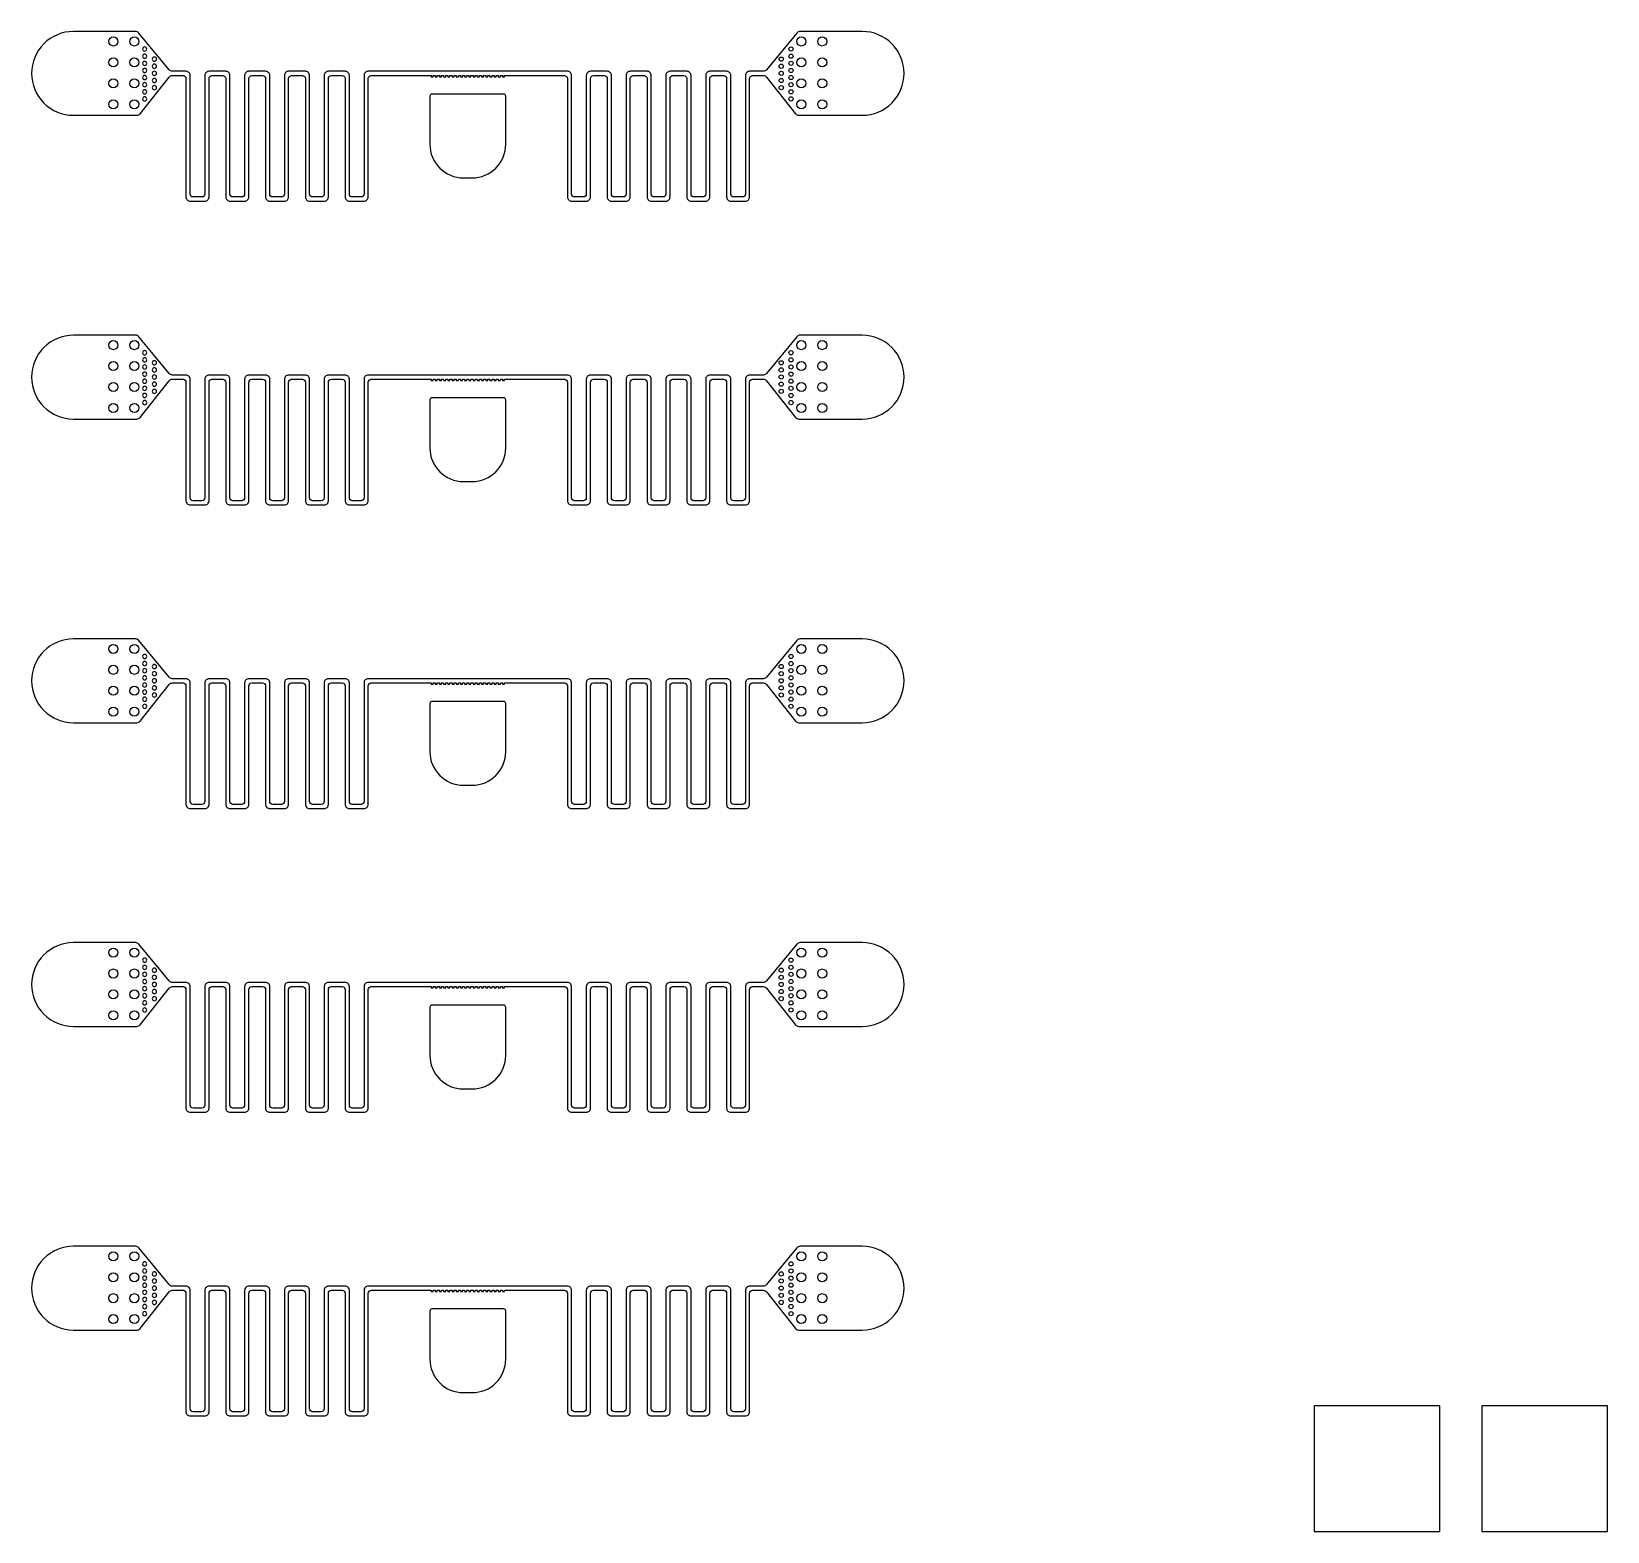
# Model space of a CAD drawing. Header units: millimetres. Extents: x -41.5 to 41.5, y -33 to 36.3.
# Drawn here: x 3.92 to 41.55, y 0.5 to 36.3 of the extents above; entities that cross this region are included whole.
import ezdxf

# ---------------------------------------------------------------- set-up
doc = ezdxf.new("R2010")
doc.units = ezdxf.units.MM

# ---------------------------------------------------------------- blocks, each defined once
blk = doc.blocks.new('*U381')
blk.add_circle((0, 0), 0.05)
blk = doc.blocks.new('*U382')
at = {"color": 0, "linetype": 'ByBlock', "lineweight": -2, "transparency": 16777216}
for p in [(0, 1.19), (0, 1.02), (0, 0.85), (0, 0.68), (0, 0.51), (0, 0.34), (0, 0.17), (0, 0)]:
    blk.add_blockref('*U381', p, dxfattribs=at)
blk = doc.blocks.new('*U383')
blk.add_circle((0, 0), 0.05)
blk = doc.blocks.new('*U356')
at = {"color": 0, "linetype": 'ByBlock', "lineweight": -2, "transparency": 16777216}
for p in [(0, 0.68), (0, 0.51), (0, 0.34), (0, 0.17), (0, 0)]:
    blk.add_blockref('*U383', p, dxfattribs=at)
blk = doc.blocks.new('*U378')
blk.add_circle((0, 0), 0.05)
blk = doc.blocks.new('*U357')
at = {"color": 0, "linetype": 'ByBlock', "lineweight": -2, "transparency": 16777216}
for p in [(0, 1.19), (0, 1.02), (0, 0.85), (0, 0.68), (0, 0.51), (0, 0.34), (0, 0.17), (0, 0)]:
    blk.add_blockref('*U378', p, dxfattribs=at)
blk = doc.blocks.new('*U379')
blk.add_circle((0, 0), 0.05)
blk = doc.blocks.new('*U380')
at = {"color": 0, "linetype": 'ByBlock', "lineweight": -2, "transparency": 16777216}
for p in [(0, 0.68), (0, 0.51), (0, 0.34), (0, 0.17), (0, 0)]:
    blk.add_blockref('*U379', p, dxfattribs=at)
blk = doc.blocks.new('*U405')
blk.add_circle((0, 0), 0.05)
blk = doc.blocks.new('*U406')
at = {"color": 0, "linetype": 'ByBlock', "lineweight": -2, "transparency": 16777216}
for p in [(0, 1.19), (0, 1.02), (0, 0.85), (0, 0.68), (0, 0.51), (0, 0.34), (0, 0.17), (0, 0)]:
    blk.add_blockref('*U405', p, dxfattribs=at)
blk = doc.blocks.new('*U407')
blk.add_circle((0, 0), 0.05)
blk = doc.blocks.new('*U384')
at = {"color": 0, "linetype": 'ByBlock', "lineweight": -2, "transparency": 16777216}
for p in [(0, 0.68), (0, 0.51), (0, 0.34), (0, 0.17), (0, 0)]:
    blk.add_blockref('*U407', p, dxfattribs=at)
blk = doc.blocks.new('*U386')
blk.add_circle((0, 0), 0.05)
blk = doc.blocks.new('*U385')
at = {"color": 0, "linetype": 'ByBlock', "lineweight": -2, "transparency": 16777216}
for p in [(0, 1.19), (0, 1.02), (0, 0.85), (0, 0.68), (0, 0.51), (0, 0.34), (0, 0.17), (0, 0)]:
    blk.add_blockref('*U386', p, dxfattribs=at)
blk = doc.blocks.new('*U387')
blk.add_circle((0, 0), 0.05)
blk = doc.blocks.new('*U404')
at = {"color": 0, "linetype": 'ByBlock', "lineweight": -2, "transparency": 16777216}
for p in [(0, 0.68), (0, 0.51), (0, 0.34), (0, 0.17), (0, 0)]:
    blk.add_blockref('*U387', p, dxfattribs=at)
blk = doc.blocks.new('*U388')
blk.add_circle((0, 0), 0.05)
blk = doc.blocks.new('*U389')
at = {"color": 0, "linetype": 'ByBlock', "lineweight": -2, "transparency": 16777216}
for p in [(0, 1.19), (0, 1.02), (0, 0.85), (0, 0.68), (0, 0.51), (0, 0.34), (0, 0.17), (0, 0)]:
    blk.add_blockref('*U388', p, dxfattribs=at)
blk = doc.blocks.new('*U390')
blk.add_circle((0, 0), 0.05)
blk = doc.blocks.new('*U408')
at = {"color": 0, "linetype": 'ByBlock', "lineweight": -2, "transparency": 16777216}
for p in [(0, 0.68), (0, 0.51), (0, 0.34), (0, 0.17), (0, 0)]:
    blk.add_blockref('*U390', p, dxfattribs=at)
blk = doc.blocks.new('*U410')
blk.add_circle((0, 0), 0.05)
blk = doc.blocks.new('*U409')
at = {"color": 0, "linetype": 'ByBlock', "lineweight": -2, "transparency": 16777216}
for p in [(0, 1.19), (0, 1.02), (0, 0.85), (0, 0.68), (0, 0.51), (0, 0.34), (0, 0.17), (0, 0)]:
    blk.add_blockref('*U410', p, dxfattribs=at)
blk = doc.blocks.new('*U411')
blk.add_circle((0, 0), 0.05)
blk = doc.blocks.new('*U412')
at = {"color": 0, "linetype": 'ByBlock', "lineweight": -2, "transparency": 16777216}
for p in [(0, 0.68), (0, 0.51), (0, 0.34), (0, 0.17), (0, 0)]:
    blk.add_blockref('*U411', p, dxfattribs=at)
blk = doc.blocks.new('*U396')
blk.add_circle((0, 0), 0.05)
blk = doc.blocks.new('*U397')
at = {"color": 0, "linetype": 'ByBlock', "lineweight": -2, "transparency": 16777216}
for p in [(0, 1.19), (0, 1.02), (0, 0.85), (0, 0.68), (0, 0.51), (0, 0.34), (0, 0.17), (0, 0)]:
    blk.add_blockref('*U396', p, dxfattribs=at)
blk = doc.blocks.new('*U398')
blk.add_circle((0, 0), 0.05)
blk = doc.blocks.new('*U391')
at = {"color": 0, "linetype": 'ByBlock', "lineweight": -2, "transparency": 16777216}
for p in [(0, 0.68), (0, 0.51), (0, 0.34), (0, 0.17), (0, 0)]:
    blk.add_blockref('*U398', p, dxfattribs=at)
blk = doc.blocks.new('*U393')
blk.add_circle((0, 0), 0.05)
blk = doc.blocks.new('*U392')
at = {"color": 0, "linetype": 'ByBlock', "lineweight": -2, "transparency": 16777216}
for p in [(0, 1.19), (0, 1.02), (0, 0.85), (0, 0.68), (0, 0.51), (0, 0.34), (0, 0.17), (0, 0)]:
    blk.add_blockref('*U393', p, dxfattribs=at)
blk = doc.blocks.new('*U394')
blk.add_circle((0, 0), 0.05)
blk = doc.blocks.new('*U395')
at = {"color": 0, "linetype": 'ByBlock', "lineweight": -2, "transparency": 16777216}
for p in [(0, 0.68), (0, 0.51), (0, 0.34), (0, 0.17), (0, 0)]:
    blk.add_blockref('*U394', p, dxfattribs=at)
blk = doc.blocks.new('*U375')
blk.add_circle((0, 0), 0.05)
blk = doc.blocks.new('*U376')
at = {"color": 0, "linetype": 'ByBlock', "lineweight": -2, "transparency": 16777216}
for p in [(0, 1.19), (0, 1.02), (0, 0.85), (0, 0.68), (0, 0.51), (0, 0.34), (0, 0.17), (0, 0)]:
    blk.add_blockref('*U375', p, dxfattribs=at)
blk = doc.blocks.new('*U377')
blk.add_circle((0, 0), 0.05)
blk = doc.blocks.new('*U399')
at = {"color": 0, "linetype": 'ByBlock', "lineweight": -2, "transparency": 16777216}
for p in [(0, 0.68), (0, 0.51), (0, 0.34), (0, 0.17), (0, 0)]:
    blk.add_blockref('*U377', p, dxfattribs=at)
blk = doc.blocks.new('*U401')
blk.add_circle((0, 0), 0.05)
blk = doc.blocks.new('*U400')
at = {"color": 0, "linetype": 'ByBlock', "lineweight": -2, "transparency": 16777216}
for p in [(0, 1.19), (0, 1.02), (0, 0.85), (0, 0.68), (0, 0.51), (0, 0.34), (0, 0.17), (0, 0)]:
    blk.add_blockref('*U401', p, dxfattribs=at)
blk = doc.blocks.new('*U402')
blk.add_circle((0, 0), 0.05)
blk = doc.blocks.new('*U403')
at = {"color": 0, "linetype": 'ByBlock', "lineweight": -2, "transparency": 16777216}
for p in [(0, 0.68), (0, 0.51), (0, 0.34), (0, 0.17), (0, 0)]:
    blk.add_blockref('*U402', p, dxfattribs=at)

msp = doc.modelspace()

# ---------------------------------------------------------------- linework, layer by layer
for points in [[(14.665, 35.255), (14.665, 35.225), (14.715, 35.225), (14.715, 35.255), (14.765, 35.255), (14.765, 35.225), (14.815, 35.225), (14.815, 35.255), (14.866, 35.255), (14.866, 35.225), (14.916, 35.225), (14.916, 35.255), (14.966, 35.255), (14.966, 35.225), (15.016, 35.225), (15.016, 35.255), (15.066, 35.255), (15.066, 35.225), (15.116, 35.225), (15.116, 35.255), (15.167, 35.255), (15.167, 35.225), (15.217, 35.225), (15.217, 35.255), (16.147, 35.255), (16.647, 35.255, -0.414214), (16.717, 35.185), (16.717, 32.355, 0.414214), (16.817, 32.255), (17.117, 32.255), (17.167, 32.255, 0.414214), (17.267, 32.355), (17.267, 35.185, -0.414214), (17.337, 35.255), (17.597, 35.255, -0.414214), (17.667, 35.185), (17.667, 32.355, 0.414214), (17.767, 32.255), (18.067, 32.255), (18.117, 32.255, 0.414214), (18.217, 32.355), (18.217, 35.185, -0.414214), (18.287, 35.255), (18.547, 35.255, -0.414214), (18.617, 35.185), (18.617, 32.355, 0.414214), (18.717, 32.255), (19.017, 32.255), (19.067, 32.255, 0.414214), (19.167, 32.355), (19.167, 35.185, -0.414214), (19.237, 35.255), (19.497, 35.255, -0.414214), (19.567, 35.185), (19.567, 32.355, 0.414214), (19.667, 32.255), (19.967, 32.255), (20.017, 32.255, 0.414214), (20.117, 32.355), (20.117, 35.185, -0.414214), (20.187, 35.255), (20.447, 35.255, -0.414214), (20.517, 35.185), (20.517, 32.355, 0.414214), (20.617, 32.255), (20.917, 32.255), (20.967, 32.255, 0.414214), (21.067, 32.355), (21.067, 35.185, -0.414214), (21.137, 35.255), (21.392, 35.255, -0.228975), (21.471, 35.217), (22.164, 34.343, 0.228975), (22.242, 34.305), (23.694, 34.305), (23.755, 34.305, 0.414214), (24.755, 35.305, 0.414214), (23.755, 36.305), (22.272, 36.305, 0.223992), (22.194, 36.268), (21.471, 35.391, -0.223992), (21.394, 35.355), (21.067, 35.355, 0.414214), (20.967, 35.255), (20.967, 32.425, -0.414214), (20.897, 32.355), (20.687, 32.355, -0.414214), (20.617, 32.425), (20.617, 35.255, 0.414214), (20.517, 35.355), (20.417, 35.355), (20.117, 35.355, 0.414214), (20.017, 35.255), (20.017, 32.425, -0.414214), (19.947, 32.355), (19.737, 32.355, -0.414214), (19.667, 32.425), (19.667, 35.255, 0.414214), (19.567, 35.355), (19.467, 35.355), (19.167, 35.355, 0.414214), (19.067, 35.255), (19.067, 32.425, -0.414214), (18.997, 32.355), (18.787, 32.355, -0.414214), (18.717, 32.425), (18.717, 35.255, 0.414214), (18.617, 35.355), (18.517, 35.355), (18.217, 35.355, 0.414214), (18.117, 35.255), (18.117, 32.425, -0.414214), (18.047, 32.355), (17.837, 32.355, -0.414214), (17.767, 32.425), (17.767, 35.255, 0.414214), (17.667, 35.355), (17.567, 35.355), (17.267, 35.355, 0.414214), (17.167, 35.255), (17.167, 32.425, -0.414214), (17.097, 32.355), (16.887, 32.355, -0.414214), (16.817, 32.425), (16.817, 35.255, 0.414214), (16.717, 35.355), (16.667, 35.355), (16.167, 35.355), (12.51, 35.355), (11.96, 35.355, 0.414214), (11.86, 35.255), (11.86, 32.425, -0.414214), (11.79, 32.355), (11.58, 32.355, -0.414214), (11.51, 32.425), (11.51, 35.255, 0.414214), (11.41, 35.355), (11.11, 35.355), (11.01, 35.355, 0.414214), (10.91, 35.255), (10.91, 32.425, -0.414214), (10.84, 32.355), (10.63, 32.355, -0.414214), (10.56, 32.425), (10.56, 35.255, 0.414214), (10.46, 35.355), (10.16, 35.355), (10.06, 35.355, 0.414214), (9.96, 35.255), (9.96, 32.425, -0.414214), (9.89, 32.355), (9.68, 32.355, -0.414214), (9.61, 32.425), (9.61, 35.255, 0.414214), (9.51, 35.355), (9.21, 35.355), (9.11, 35.355, 0.414214), (9.01, 35.255), (9.01, 32.425, -0.414214), (8.94, 32.355), (8.73, 32.355, -0.414214), (8.66, 32.425), (8.66, 35.255, 0.414214), (8.56, 35.355), (8.26, 35.355), (8.16, 35.355, 0.414214), (8.06, 35.255), (8.06, 32.425, -0.414214), (7.99, 32.355), (7.78, 32.355, -0.414214), (7.71, 32.425), (7.71, 35.255, 0.414214), (7.61, 35.355), (7.283, 35.355, -0.223992), (7.205, 35.391), (6.482, 36.268, 0.223992), (6.405, 36.305), (4.922, 36.305, 0.414214), (3.922, 35.305, 0.414214), (4.922, 34.305), (4.983, 34.305), (6.435, 34.305, 0.228975), (6.513, 34.343), (7.206, 35.217, -0.228975), (7.285, 35.255), (7.54, 35.255, -0.414214), (7.61, 35.185), (7.61, 32.355, 0.414214), (7.71, 32.255), (7.76, 32.255), (8.06, 32.255, 0.414214), (8.16, 32.355), (8.16, 35.185, -0.414214), (8.23, 35.255), (8.49, 35.255, -0.414214), (8.56, 35.185), (8.56, 32.355, 0.414214), (8.66, 32.255), (8.71, 32.255), (9.01, 32.255, 0.414214), (9.11, 32.355), (9.11, 35.185, -0.414214), (9.18, 35.255), (9.44, 35.255, -0.414214), (9.51, 35.185), (9.51, 32.355, 0.414214), (9.61, 32.255), (9.66, 32.255), (9.96, 32.255, 0.414214), (10.06, 32.355), (10.06, 35.185, -0.414214), (10.13, 35.255), (10.39, 35.255, -0.414214), (10.46, 35.185), (10.46, 32.355, 0.414214), (10.56, 32.255), (10.61, 32.255), (10.91, 32.255, 0.414214), (11.01, 32.355), (11.01, 35.185, -0.414214), (11.08, 35.255), (11.34, 35.255, -0.414214), (11.41, 35.185), (11.41, 32.355, 0.414214), (11.51, 32.255), (11.56, 32.255), (11.86, 32.255, 0.414214), (11.96, 32.355), (11.96, 35.185, -0.414214), (12.03, 35.255), (12.53, 35.255), (13.46, 35.255), (13.46, 35.225), (13.51, 35.225), (13.51, 35.255), (13.56, 35.255), (13.56, 35.225), (13.61, 35.225), (13.61, 35.255), (13.661, 35.255), (13.661, 35.225), (13.711, 35.225), (13.711, 35.255), (13.761, 35.255), (13.761, 35.225), (13.811, 35.225), (13.811, 35.255), (13.862, 35.255), (13.862, 35.225), (13.912, 35.225), (13.912, 35.255), (13.962, 35.255), (13.962, 35.225), (14.012, 35.225), (14.012, 35.255), (14.062, 35.255), (14.062, 35.225), (14.112, 35.225), (14.112, 35.255), (14.163, 35.255), (14.163, 35.225), (14.213, 35.225), (14.213, 35.255), (14.263, 35.255), (14.263, 35.225), (14.313, 35.225), (14.313, 35.255), (14.364, 35.255), (14.364, 35.225), (14.414, 35.225), (14.414, 35.255), (14.464, 35.255), (14.464, 35.225), (14.514, 35.225), (14.514, 35.255), (14.565, 35.255), (14.565, 35.225), (14.615, 35.225), (14.615, 35.255)], [(13.487, 34.812), (13.482, 34.812), (13.482, 34.812), (13.482, 34.812, 0.414214), (13.432, 34.762), (13.432, 33.612, 0.414214), (14.232, 32.812), (14.444, 32.812, 0.414214), (15.244, 33.612), (15.244, 34.762, 0.414214), (15.194, 34.812), (15.194, 34.812), (15.189, 34.812), (15.094, 34.812), (15.089, 34.812), (14.994, 34.812), (14.989, 34.812), (14.893, 34.812), (14.888, 34.812), (14.793, 34.812), (14.788, 34.812), (14.692, 34.812), (14.687, 34.812), (14.592, 34.812), (14.587, 34.812), (14.492, 34.812), (14.487, 34.812), (14.391, 34.812), (14.386, 34.812), (14.291, 34.812), (14.286, 34.812), (14.19, 34.812), (14.185, 34.812), (14.09, 34.812), (14.085, 34.812), (13.99, 34.812), (13.985, 34.812), (13.889, 34.812), (13.884, 34.812), (13.789, 34.812), (13.784, 34.812), (13.688, 34.812), (13.683, 34.812), (13.588, 34.812), (13.583, 34.812)], [(14.665, 28.005), (14.665, 27.975), (14.715, 27.975), (14.715, 28.005), (14.765, 28.005), (14.765, 27.975), (14.815, 27.975), (14.815, 28.005), (14.866, 28.005), (14.866, 27.975), (14.916, 27.975), (14.916, 28.005), (14.966, 28.005), (14.966, 27.975), (15.016, 27.975), (15.016, 28.005), (15.066, 28.005), (15.066, 27.975), (15.116, 27.975), (15.116, 28.005), (15.167, 28.005), (15.167, 27.975), (15.217, 27.975), (15.217, 28.005), (16.147, 28.005), (16.647, 28.005, -0.414214), (16.717, 27.935), (16.717, 25.105, 0.414214), (16.817, 25.005), (17.117, 25.005), (17.167, 25.005, 0.414214), (17.267, 25.105), (17.267, 27.935, -0.414214), (17.337, 28.005), (17.597, 28.005, -0.414214), (17.667, 27.935), (17.667, 25.105, 0.414214), (17.767, 25.005), (18.067, 25.005), (18.117, 25.005, 0.414214), (18.217, 25.105), (18.217, 27.935, -0.414214), (18.287, 28.005), (18.547, 28.005, -0.414214), (18.617, 27.935), (18.617, 25.105, 0.414214), (18.717, 25.005), (19.017, 25.005), (19.067, 25.005, 0.414214), (19.167, 25.105), (19.167, 27.935, -0.414214), (19.237, 28.005), (19.497, 28.005, -0.414214), (19.567, 27.935), (19.567, 25.105, 0.414214), (19.667, 25.005), (19.967, 25.005), (20.017, 25.005, 0.414214), (20.117, 25.105), (20.117, 27.935, -0.414214), (20.187, 28.005), (20.447, 28.005, -0.414214), (20.517, 27.935), (20.517, 25.105, 0.414214), (20.617, 25.005), (20.917, 25.005), (20.967, 25.005, 0.414214), (21.067, 25.105), (21.067, 27.935, -0.414214), (21.137, 28.005), (21.392, 28.005, -0.228975), (21.471, 27.967), (22.164, 27.093, 0.228975), (22.242, 27.055), (23.694, 27.055), (23.755, 27.055, 0.414214), (24.755, 28.055, 0.414214), (23.755, 29.055), (22.272, 29.055, 0.223992), (22.194, 29.019), (21.471, 28.142, -0.223992), (21.394, 28.105), (21.067, 28.105, 0.414214), (20.967, 28.005), (20.967, 25.175, -0.414214), (20.897, 25.105), (20.687, 25.105, -0.414214), (20.617, 25.175), (20.617, 28.005, 0.414214), (20.517, 28.105), (20.417, 28.105), (20.117, 28.105, 0.414214), (20.017, 28.005), (20.017, 25.175, -0.414214), (19.947, 25.105), (19.737, 25.105, -0.414214), (19.667, 25.175), (19.667, 28.005, 0.414214), (19.567, 28.105), (19.467, 28.105), (19.167, 28.105, 0.414214), (19.067, 28.005), (19.067, 25.175, -0.414214), (18.997, 25.105), (18.787, 25.105, -0.414214), (18.717, 25.175), (18.717, 28.005, 0.414214), (18.617, 28.105), (18.517, 28.105), (18.217, 28.105, 0.414214), (18.117, 28.005), (18.117, 25.175, -0.414214), (18.047, 25.105), (17.837, 25.105, -0.414214), (17.767, 25.175), (17.767, 28.005, 0.414214), (17.667, 28.105), (17.567, 28.105), (17.267, 28.105, 0.414214), (17.167, 28.005), (17.167, 25.175, -0.414214), (17.097, 25.105), (16.887, 25.105, -0.414214), (16.817, 25.175), (16.817, 28.005, 0.414214), (16.717, 28.105), (16.667, 28.105), (16.167, 28.105), (12.51, 28.105), (11.96, 28.105, 0.414214), (11.86, 28.005), (11.86, 25.175, -0.414214), (11.79, 25.105), (11.58, 25.105, -0.414214), (11.51, 25.175), (11.51, 28.005, 0.414214), (11.41, 28.105), (11.11, 28.105), (11.01, 28.105, 0.414214), (10.91, 28.005), (10.91, 25.175, -0.414214), (10.84, 25.105), (10.63, 25.105, -0.414214), (10.56, 25.175), (10.56, 28.005, 0.414214), (10.46, 28.105), (10.16, 28.105), (10.06, 28.105, 0.414214), (9.96, 28.005), (9.96, 25.175, -0.414214), (9.89, 25.105), (9.68, 25.105, -0.414214), (9.61, 25.175), (9.61, 28.005, 0.414214), (9.51, 28.105), (9.21, 28.105), (9.11, 28.105, 0.414214), (9.01, 28.005), (9.01, 25.175, -0.414214), (8.94, 25.105), (8.73, 25.105, -0.414214), (8.66, 25.175), (8.66, 28.005, 0.414214), (8.56, 28.105), (8.26, 28.105), (8.16, 28.105, 0.414214), (8.06, 28.005), (8.06, 25.175, -0.414214), (7.99, 25.105), (7.78, 25.105, -0.414214), (7.71, 25.175), (7.71, 28.005, 0.414214), (7.61, 28.105), (7.283, 28.105, -0.223992), (7.205, 28.142), (6.482, 29.019, 0.223992), (6.405, 29.055), (4.922, 29.055, 0.414214), (3.922, 28.055, 0.414214), (4.922, 27.055), (4.983, 27.055), (6.435, 27.055, 0.228975), (6.513, 27.093), (7.206, 27.967, -0.228975), (7.285, 28.005), (7.54, 28.005, -0.414214), (7.61, 27.935), (7.61, 25.105, 0.414214), (7.71, 25.005), (7.76, 25.005), (8.06, 25.005, 0.414214), (8.16, 25.105), (8.16, 27.935, -0.414214), (8.23, 28.005), (8.49, 28.005, -0.414214), (8.56, 27.935), (8.56, 25.105, 0.414214), (8.66, 25.005), (8.71, 25.005), (9.01, 25.005, 0.414214), (9.11, 25.105), (9.11, 27.935, -0.414214), (9.18, 28.005), (9.44, 28.005, -0.414214), (9.51, 27.935), (9.51, 25.105, 0.414214), (9.61, 25.005), (9.66, 25.005), (9.96, 25.005, 0.414214), (10.06, 25.105), (10.06, 27.935, -0.414214), (10.13, 28.005), (10.39, 28.005, -0.414214), (10.46, 27.935), (10.46, 25.105, 0.414214), (10.56, 25.005), (10.61, 25.005), (10.91, 25.005, 0.414214), (11.01, 25.105), (11.01, 27.935, -0.414214), (11.08, 28.005), (11.34, 28.005, -0.414214), (11.41, 27.935), (11.41, 25.105, 0.414214), (11.51, 25.005), (11.56, 25.005), (11.86, 25.005, 0.414214), (11.96, 25.105), (11.96, 27.935, -0.414214), (12.03, 28.005), (12.53, 28.005), (13.46, 28.005), (13.46, 27.975), (13.51, 27.975), (13.51, 28.005), (13.56, 28.005), (13.56, 27.975), (13.61, 27.975), (13.61, 28.005), (13.661, 28.005), (13.661, 27.975), (13.711, 27.975), (13.711, 28.005), (13.761, 28.005), (13.761, 27.975), (13.811, 27.975), (13.811, 28.005), (13.862, 28.005), (13.862, 27.975), (13.912, 27.975), (13.912, 28.005), (13.962, 28.005), (13.962, 27.975), (14.012, 27.975), (14.012, 28.005), (14.062, 28.005), (14.062, 27.975), (14.112, 27.975), (14.112, 28.005), (14.163, 28.005), (14.163, 27.975), (14.213, 27.975), (14.213, 28.005), (14.263, 28.005), (14.263, 27.975), (14.313, 27.975), (14.313, 28.005), (14.364, 28.005), (14.364, 27.975), (14.414, 27.975), (14.414, 28.005), (14.464, 28.005), (14.464, 27.975), (14.514, 27.975), (14.514, 28.005), (14.565, 28.005), (14.565, 27.975), (14.615, 27.975), (14.615, 28.005)], [(13.487, 27.563), (13.482, 27.563), (13.482, 27.563), (13.482, 27.563, 0.414214), (13.432, 27.513), (13.432, 26.363, 0.414214), (14.232, 25.563), (14.444, 25.563, 0.414214), (15.244, 26.363), (15.244, 27.513, 0.414214), (15.194, 27.563), (15.194, 27.563), (15.189, 27.563), (15.094, 27.563), (15.089, 27.563), (14.994, 27.563), (14.989, 27.563), (14.893, 27.563), (14.888, 27.563), (14.793, 27.563), (14.788, 27.563), (14.692, 27.563), (14.687, 27.563), (14.592, 27.563), (14.587, 27.563), (14.492, 27.563), (14.487, 27.563), (14.391, 27.563), (14.386, 27.563), (14.291, 27.563), (14.286, 27.563), (14.19, 27.563), (14.185, 27.563), (14.09, 27.563), (14.085, 27.563), (13.99, 27.563), (13.985, 27.563), (13.889, 27.563), (13.884, 27.563), (13.789, 27.563), (13.784, 27.563), (13.688, 27.563), (13.683, 27.563), (13.588, 27.563), (13.583, 27.563)], [(14.665, 20.756), (14.665, 20.726), (14.715, 20.726), (14.715, 20.756), (14.765, 20.756), (14.765, 20.726), (14.815, 20.726), (14.815, 20.756), (14.866, 20.756), (14.866, 20.726), (14.916, 20.726), (14.916, 20.756), (14.966, 20.756), (14.966, 20.726), (15.016, 20.726), (15.016, 20.756), (15.066, 20.756), (15.066, 20.726), (15.116, 20.726), (15.116, 20.756), (15.167, 20.756), (15.167, 20.726), (15.217, 20.726), (15.217, 20.756), (16.147, 20.756), (16.647, 20.756, -0.414214), (16.717, 20.686), (16.717, 17.856, 0.414214), (16.817, 17.756), (17.117, 17.756), (17.167, 17.756, 0.414214), (17.267, 17.856), (17.267, 20.686, -0.414214), (17.337, 20.756), (17.597, 20.756, -0.414214), (17.667, 20.686), (17.667, 17.856, 0.414214), (17.767, 17.756), (18.067, 17.756), (18.117, 17.756, 0.414214), (18.217, 17.856), (18.217, 20.686, -0.414214), (18.287, 20.756), (18.547, 20.756, -0.414214), (18.617, 20.686), (18.617, 17.856, 0.414214), (18.717, 17.756), (19.017, 17.756), (19.067, 17.756, 0.414214), (19.167, 17.856), (19.167, 20.686, -0.414214), (19.237, 20.756), (19.497, 20.756, -0.414214), (19.567, 20.686), (19.567, 17.856, 0.414214), (19.667, 17.756), (19.967, 17.756), (20.017, 17.756, 0.414214), (20.117, 17.856), (20.117, 20.686, -0.414214), (20.187, 20.756), (20.447, 20.756, -0.414214), (20.517, 20.686), (20.517, 17.856, 0.414214), (20.617, 17.756), (20.917, 17.756), (20.967, 17.756, 0.414214), (21.067, 17.856), (21.067, 20.686, -0.414214), (21.137, 20.756), (21.392, 20.756, -0.228975), (21.471, 20.718), (22.164, 19.844, 0.228975), (22.242, 19.806), (23.694, 19.806), (23.755, 19.806, 0.414214), (24.755, 20.806, 0.414214), (23.755, 21.806), (22.272, 21.806, 0.223992), (22.194, 21.769), (21.471, 20.892, -0.223992), (21.394, 20.856), (21.067, 20.856, 0.414214), (20.967, 20.756), (20.967, 17.926, -0.414214), (20.897, 17.856), (20.687, 17.856, -0.414214), (20.617, 17.926), (20.617, 20.756, 0.414214), (20.517, 20.856), (20.417, 20.856), (20.117, 20.856, 0.414214), (20.017, 20.756), (20.017, 17.926, -0.414214), (19.947, 17.856), (19.737, 17.856, -0.414214), (19.667, 17.926), (19.667, 20.756, 0.414214), (19.567, 20.856), (19.467, 20.856), (19.167, 20.856, 0.414214), (19.067, 20.756), (19.067, 17.926, -0.414214), (18.997, 17.856), (18.787, 17.856, -0.414214), (18.717, 17.926), (18.717, 20.756, 0.414214), (18.617, 20.856), (18.517, 20.856), (18.217, 20.856, 0.414214), (18.117, 20.756), (18.117, 17.926, -0.414214), (18.047, 17.856), (17.837, 17.856, -0.414214), (17.767, 17.926), (17.767, 20.756, 0.414214), (17.667, 20.856), (17.567, 20.856), (17.267, 20.856, 0.414214), (17.167, 20.756), (17.167, 17.926, -0.414214), (17.097, 17.856), (16.887, 17.856, -0.414214), (16.817, 17.926), (16.817, 20.756, 0.414214), (16.717, 20.856), (16.667, 20.856), (16.167, 20.856), (12.51, 20.856), (11.96, 20.856, 0.414214), (11.86, 20.756), (11.86, 17.926, -0.414214), (11.79, 17.856), (11.58, 17.856, -0.414214), (11.51, 17.926), (11.51, 20.756, 0.414214), (11.41, 20.856), (11.11, 20.856), (11.01, 20.856, 0.414214), (10.91, 20.756), (10.91, 17.926, -0.414214), (10.84, 17.856), (10.63, 17.856, -0.414214), (10.56, 17.926), (10.56, 20.756, 0.414214), (10.46, 20.856), (10.16, 20.856), (10.06, 20.856, 0.414214), (9.96, 20.756), (9.96, 17.926, -0.414214), (9.89, 17.856), (9.68, 17.856, -0.414214), (9.61, 17.926), (9.61, 20.756, 0.414214), (9.51, 20.856), (9.21, 20.856), (9.11, 20.856, 0.414214), (9.01, 20.756), (9.01, 17.926, -0.414214), (8.94, 17.856), (8.73, 17.856, -0.414214), (8.66, 17.926), (8.66, 20.756, 0.414214), (8.56, 20.856), (8.26, 20.856), (8.16, 20.856, 0.414214), (8.06, 20.756), (8.06, 17.926, -0.414214), (7.99, 17.856), (7.78, 17.856, -0.414214), (7.71, 17.926), (7.71, 20.756, 0.414214), (7.61, 20.856), (7.283, 20.856, -0.223992), (7.205, 20.892), (6.482, 21.769, 0.223992), (6.405, 21.806), (4.922, 21.806, 0.414214), (3.922, 20.806, 0.414214), (4.922, 19.806), (4.983, 19.806), (6.435, 19.806, 0.228975), (6.513, 19.844), (7.206, 20.718, -0.228975), (7.285, 20.756), (7.54, 20.756, -0.414214), (7.61, 20.686), (7.61, 17.856, 0.414214), (7.71, 17.756), (7.76, 17.756), (8.06, 17.756, 0.414214), (8.16, 17.856), (8.16, 20.686, -0.414214), (8.23, 20.756), (8.49, 20.756, -0.414214), (8.56, 20.686), (8.56, 17.856, 0.414214), (8.66, 17.756), (8.71, 17.756), (9.01, 17.756, 0.414214), (9.11, 17.856), (9.11, 20.686, -0.414214), (9.18, 20.756), (9.44, 20.756, -0.414214), (9.51, 20.686), (9.51, 17.856, 0.414214), (9.61, 17.756), (9.66, 17.756), (9.96, 17.756, 0.414214), (10.06, 17.856), (10.06, 20.686, -0.414214), (10.13, 20.756), (10.39, 20.756, -0.414214), (10.46, 20.686), (10.46, 17.856, 0.414214), (10.56, 17.756), (10.61, 17.756), (10.91, 17.756, 0.414214), (11.01, 17.856), (11.01, 20.686, -0.414214), (11.08, 20.756), (11.34, 20.756, -0.414214), (11.41, 20.686), (11.41, 17.856, 0.414214), (11.51, 17.756), (11.56, 17.756), (11.86, 17.756, 0.414214), (11.96, 17.856), (11.96, 20.686, -0.414214), (12.03, 20.756), (12.53, 20.756), (13.46, 20.756), (13.46, 20.726), (13.51, 20.726), (13.51, 20.756), (13.56, 20.756), (13.56, 20.726), (13.61, 20.726), (13.61, 20.756), (13.661, 20.756), (13.661, 20.726), (13.711, 20.726), (13.711, 20.756), (13.761, 20.756), (13.761, 20.726), (13.811, 20.726), (13.811, 20.756), (13.862, 20.756), (13.862, 20.726), (13.912, 20.726), (13.912, 20.756), (13.962, 20.756), (13.962, 20.726), (14.012, 20.726), (14.012, 20.756), (14.062, 20.756), (14.062, 20.726), (14.112, 20.726), (14.112, 20.756), (14.163, 20.756), (14.163, 20.726), (14.213, 20.726), (14.213, 20.756), (14.263, 20.756), (14.263, 20.726), (14.313, 20.726), (14.313, 20.756), (14.364, 20.756), (14.364, 20.726), (14.414, 20.726), (14.414, 20.756), (14.464, 20.756), (14.464, 20.726), (14.514, 20.726), (14.514, 20.756), (14.565, 20.756), (14.565, 20.726), (14.615, 20.726), (14.615, 20.756)], [(13.487, 20.313), (13.482, 20.313), (13.482, 20.313), (13.482, 20.313, 0.414214), (13.432, 20.263), (13.432, 19.113, 0.414214), (14.232, 18.313), (14.444, 18.313, 0.414214), (15.244, 19.113), (15.244, 20.263, 0.414214), (15.194, 20.313), (15.194, 20.313), (15.189, 20.313), (15.094, 20.313), (15.089, 20.313), (14.994, 20.313), (14.989, 20.313), (14.893, 20.313), (14.888, 20.313), (14.793, 20.313), (14.788, 20.313), (14.692, 20.313), (14.687, 20.313), (14.592, 20.313), (14.587, 20.313), (14.492, 20.313), (14.487, 20.313), (14.391, 20.313), (14.386, 20.313), (14.291, 20.313), (14.286, 20.313), (14.19, 20.313), (14.185, 20.313), (14.09, 20.313), (14.085, 20.313), (13.99, 20.313), (13.985, 20.313), (13.889, 20.313), (13.884, 20.313), (13.789, 20.313), (13.784, 20.313), (13.688, 20.313), (13.683, 20.313), (13.588, 20.313), (13.583, 20.313)], [(14.665, 13.506), (14.665, 13.476), (14.715, 13.476), (14.715, 13.506), (14.765, 13.506), (14.765, 13.476), (14.815, 13.476), (14.815, 13.506), (14.866, 13.506), (14.866, 13.476), (14.916, 13.476), (14.916, 13.506), (14.966, 13.506), (14.966, 13.476), (15.016, 13.476), (15.016, 13.506), (15.066, 13.506), (15.066, 13.476), (15.116, 13.476), (15.116, 13.506), (15.167, 13.506), (15.167, 13.476), (15.217, 13.476), (15.217, 13.506), (16.147, 13.506), (16.647, 13.506, -0.414214), (16.717, 13.436), (16.717, 10.606, 0.414214), (16.817, 10.506), (17.117, 10.506), (17.167, 10.506, 0.414214), (17.267, 10.606), (17.267, 13.436, -0.414214), (17.337, 13.506), (17.597, 13.506, -0.414214), (17.667, 13.436), (17.667, 10.606, 0.414214), (17.767, 10.506), (18.067, 10.506), (18.117, 10.506, 0.414214), (18.217, 10.606), (18.217, 13.436, -0.414214), (18.287, 13.506), (18.547, 13.506, -0.414214), (18.617, 13.436), (18.617, 10.606, 0.414214), (18.717, 10.506), (19.017, 10.506), (19.067, 10.506, 0.414214), (19.167, 10.606), (19.167, 13.436, -0.414214), (19.237, 13.506), (19.497, 13.506, -0.414214), (19.567, 13.436), (19.567, 10.606, 0.414214), (19.667, 10.506), (19.967, 10.506), (20.017, 10.506, 0.414214), (20.117, 10.606), (20.117, 13.436, -0.414214), (20.187, 13.506), (20.447, 13.506, -0.414214), (20.517, 13.436), (20.517, 10.606, 0.414214), (20.617, 10.506), (20.917, 10.506), (20.967, 10.506, 0.414214), (21.067, 10.606), (21.067, 13.436, -0.414214), (21.137, 13.506), (21.392, 13.506, -0.228975), (21.471, 13.468), (22.164, 12.594, 0.228975), (22.242, 12.556), (23.694, 12.556), (23.755, 12.556, 0.414214), (24.755, 13.556, 0.414214), (23.755, 14.556), (22.272, 14.556, 0.223992), (22.194, 14.52), (21.471, 13.643, -0.223992), (21.394, 13.606), (21.067, 13.606, 0.414214), (20.967, 13.506), (20.967, 10.676, -0.414214), (20.897, 10.606), (20.687, 10.606, -0.414214), (20.617, 10.676), (20.617, 13.506, 0.414214), (20.517, 13.606), (20.417, 13.606), (20.117, 13.606, 0.414214), (20.017, 13.506), (20.017, 10.676, -0.414214), (19.947, 10.606), (19.737, 10.606, -0.414214), (19.667, 10.676), (19.667, 13.506, 0.414214), (19.567, 13.606), (19.467, 13.606), (19.167, 13.606, 0.414214), (19.067, 13.506), (19.067, 10.676, -0.414214), (18.997, 10.606), (18.787, 10.606, -0.414214), (18.717, 10.676), (18.717, 13.506, 0.414214), (18.617, 13.606), (18.517, 13.606), (18.217, 13.606, 0.414214), (18.117, 13.506), (18.117, 10.676, -0.414214), (18.047, 10.606), (17.837, 10.606, -0.414214), (17.767, 10.676), (17.767, 13.506, 0.414214), (17.667, 13.606), (17.567, 13.606), (17.267, 13.606, 0.414214), (17.167, 13.506), (17.167, 10.676, -0.414214), (17.097, 10.606), (16.887, 10.606, -0.414214), (16.817, 10.676), (16.817, 13.506, 0.414214), (16.717, 13.606), (16.667, 13.606), (16.167, 13.606), (12.51, 13.606), (11.96, 13.606, 0.414214), (11.86, 13.506), (11.86, 10.676, -0.414214), (11.79, 10.606), (11.58, 10.606, -0.414214), (11.51, 10.676), (11.51, 13.506, 0.414214), (11.41, 13.606), (11.11, 13.606), (11.01, 13.606, 0.414214), (10.91, 13.506), (10.91, 10.676, -0.414214), (10.84, 10.606), (10.63, 10.606, -0.414214), (10.56, 10.676), (10.56, 13.506, 0.414214), (10.46, 13.606), (10.16, 13.606), (10.06, 13.606, 0.414214), (9.96, 13.506), (9.96, 10.676, -0.414214), (9.89, 10.606), (9.68, 10.606, -0.414214), (9.61, 10.676), (9.61, 13.506, 0.414214), (9.51, 13.606), (9.21, 13.606), (9.11, 13.606, 0.414214), (9.01, 13.506), (9.01, 10.676, -0.414214), (8.94, 10.606), (8.73, 10.606, -0.414214), (8.66, 10.676), (8.66, 13.506, 0.414214), (8.56, 13.606), (8.26, 13.606), (8.16, 13.606, 0.414214), (8.06, 13.506), (8.06, 10.676, -0.414214), (7.99, 10.606), (7.78, 10.606, -0.414214), (7.71, 10.676), (7.71, 13.506, 0.414214), (7.61, 13.606), (7.283, 13.606, -0.223992), (7.205, 13.643), (6.482, 14.52, 0.223992), (6.405, 14.556), (4.922, 14.556, 0.414214), (3.922, 13.556, 0.414214), (4.922, 12.556), (4.983, 12.556), (6.435, 12.556, 0.228975), (6.513, 12.594), (7.206, 13.468, -0.228975), (7.285, 13.506), (7.54, 13.506, -0.414214), (7.61, 13.436), (7.61, 10.606, 0.414214), (7.71, 10.506), (7.76, 10.506), (8.06, 10.506, 0.414214), (8.16, 10.606), (8.16, 13.436, -0.414214), (8.23, 13.506), (8.49, 13.506, -0.414214), (8.56, 13.436), (8.56, 10.606, 0.414214), (8.66, 10.506), (8.71, 10.506), (9.01, 10.506, 0.414214), (9.11, 10.606), (9.11, 13.436, -0.414214), (9.18, 13.506), (9.44, 13.506, -0.414214), (9.51, 13.436), (9.51, 10.606, 0.414214), (9.61, 10.506), (9.66, 10.506), (9.96, 10.506, 0.414214), (10.06, 10.606), (10.06, 13.436, -0.414214), (10.13, 13.506), (10.39, 13.506, -0.414214), (10.46, 13.436), (10.46, 10.606, 0.414214), (10.56, 10.506), (10.61, 10.506), (10.91, 10.506, 0.414214), (11.01, 10.606), (11.01, 13.436, -0.414214), (11.08, 13.506), (11.34, 13.506, -0.414214), (11.41, 13.436), (11.41, 10.606, 0.414214), (11.51, 10.506), (11.56, 10.506), (11.86, 10.506, 0.414214), (11.96, 10.606), (11.96, 13.436, -0.414214), (12.03, 13.506), (12.53, 13.506), (13.46, 13.506), (13.46, 13.476), (13.51, 13.476), (13.51, 13.506), (13.56, 13.506), (13.56, 13.476), (13.61, 13.476), (13.61, 13.506), (13.661, 13.506), (13.661, 13.476), (13.711, 13.476), (13.711, 13.506), (13.761, 13.506), (13.761, 13.476), (13.811, 13.476), (13.811, 13.506), (13.862, 13.506), (13.862, 13.476), (13.912, 13.476), (13.912, 13.506), (13.962, 13.506), (13.962, 13.476), (14.012, 13.476), (14.012, 13.506), (14.062, 13.506), (14.062, 13.476), (14.112, 13.476), (14.112, 13.506), (14.163, 13.506), (14.163, 13.476), (14.213, 13.476), (14.213, 13.506), (14.263, 13.506), (14.263, 13.476), (14.313, 13.476), (14.313, 13.506), (14.364, 13.506), (14.364, 13.476), (14.414, 13.476), (14.414, 13.506), (14.464, 13.506), (14.464, 13.476), (14.514, 13.476), (14.514, 13.506), (14.565, 13.506), (14.565, 13.476), (14.615, 13.476), (14.615, 13.506)], [(13.487, 13.064), (13.482, 13.064), (13.482, 13.064), (13.482, 13.064, 0.414214), (13.432, 13.014), (13.432, 11.864, 0.414214), (14.232, 11.064), (14.444, 11.064, 0.414214), (15.244, 11.864), (15.244, 13.014, 0.414214), (15.194, 13.064), (15.194, 13.064), (15.189, 13.064), (15.094, 13.064), (15.089, 13.064), (14.994, 13.064), (14.989, 13.064), (14.893, 13.064), (14.888, 13.064), (14.793, 13.064), (14.788, 13.064), (14.692, 13.064), (14.687, 13.064), (14.592, 13.064), (14.587, 13.064), (14.492, 13.064), (14.487, 13.064), (14.391, 13.064), (14.386, 13.064), (14.291, 13.064), (14.286, 13.064), (14.19, 13.064), (14.185, 13.064), (14.09, 13.064), (14.085, 13.064), (13.99, 13.064), (13.985, 13.064), (13.889, 13.064), (13.884, 13.064), (13.789, 13.064), (13.784, 13.064), (13.688, 13.064), (13.683, 13.064), (13.588, 13.064), (13.583, 13.064)], [(14.665, 6.257), (14.665, 6.227), (14.715, 6.227), (14.715, 6.257), (14.765, 6.257), (14.765, 6.227), (14.815, 6.227), (14.815, 6.257), (14.866, 6.257), (14.866, 6.227), (14.916, 6.227), (14.916, 6.257), (14.966, 6.257), (14.966, 6.227), (15.016, 6.227), (15.016, 6.257), (15.066, 6.257), (15.066, 6.227), (15.116, 6.227), (15.116, 6.257), (15.167, 6.257), (15.167, 6.227), (15.217, 6.227), (15.217, 6.257), (16.147, 6.257), (16.647, 6.257, -0.414214), (16.717, 6.187), (16.717, 3.357, 0.414214), (16.817, 3.257), (17.117, 3.257), (17.167, 3.257, 0.414214), (17.267, 3.357), (17.267, 6.187, -0.414214), (17.337, 6.257), (17.597, 6.257, -0.414214), (17.667, 6.187), (17.667, 3.357, 0.414214), (17.767, 3.257), (18.067, 3.257), (18.117, 3.257, 0.414214), (18.217, 3.357), (18.217, 6.187, -0.414214), (18.287, 6.257), (18.547, 6.257, -0.414214), (18.617, 6.187), (18.617, 3.357, 0.414214), (18.717, 3.257), (19.017, 3.257), (19.067, 3.257, 0.414214), (19.167, 3.357), (19.167, 6.187, -0.414214), (19.237, 6.257), (19.497, 6.257, -0.414214), (19.567, 6.187), (19.567, 3.357, 0.414214), (19.667, 3.257), (19.967, 3.257), (20.017, 3.257, 0.414214), (20.117, 3.357), (20.117, 6.187, -0.414214), (20.187, 6.257), (20.447, 6.257, -0.414214), (20.517, 6.187), (20.517, 3.357, 0.414214), (20.617, 3.257), (20.917, 3.257), (20.967, 3.257, 0.414214), (21.067, 3.357), (21.067, 6.187, -0.414214), (21.137, 6.257), (21.392, 6.257, -0.228975), (21.471, 6.219), (22.164, 5.345, 0.228975), (22.242, 5.307), (23.694, 5.307), (23.755, 5.307, 0.414214), (24.755, 6.307, 0.414214), (23.755, 7.307), (22.272, 7.307, 0.223992), (22.194, 7.27), (21.471, 6.393, -0.223992), (21.394, 6.357), (21.067, 6.357, 0.414214), (20.967, 6.257), (20.967, 3.427, -0.414214), (20.897, 3.357), (20.687, 3.357, -0.414214), (20.617, 3.427), (20.617, 6.257, 0.414214), (20.517, 6.357), (20.417, 6.357), (20.117, 6.357, 0.414214), (20.017, 6.257), (20.017, 3.427, -0.414214), (19.947, 3.357), (19.737, 3.357, -0.414214), (19.667, 3.427), (19.667, 6.257, 0.414214), (19.567, 6.357), (19.467, 6.357), (19.167, 6.357, 0.414214), (19.067, 6.257), (19.067, 3.427, -0.414214), (18.997, 3.357), (18.787, 3.357, -0.414214), (18.717, 3.427), (18.717, 6.257, 0.414214), (18.617, 6.357), (18.517, 6.357), (18.217, 6.357, 0.414214), (18.117, 6.257), (18.117, 3.427, -0.414214), (18.047, 3.357), (17.837, 3.357, -0.414214), (17.767, 3.427), (17.767, 6.257, 0.414214), (17.667, 6.357), (17.567, 6.357), (17.267, 6.357, 0.414214), (17.167, 6.257), (17.167, 3.427, -0.414214), (17.097, 3.357), (16.887, 3.357, -0.414214), (16.817, 3.427), (16.817, 6.257, 0.414214), (16.717, 6.357), (16.667, 6.357), (16.167, 6.357), (12.51, 6.357), (11.96, 6.357, 0.414214), (11.86, 6.257), (11.86, 3.427, -0.414214), (11.79, 3.357), (11.58, 3.357, -0.414214), (11.51, 3.427), (11.51, 6.257, 0.414214), (11.41, 6.357), (11.11, 6.357), (11.01, 6.357, 0.414214), (10.91, 6.257), (10.91, 3.427, -0.414214), (10.84, 3.357), (10.63, 3.357, -0.414214), (10.56, 3.427), (10.56, 6.257, 0.414214), (10.46, 6.357), (10.16, 6.357), (10.06, 6.357, 0.414214), (9.96, 6.257), (9.96, 3.427, -0.414214), (9.89, 3.357), (9.68, 3.357, -0.414214), (9.61, 3.427), (9.61, 6.257, 0.414214), (9.51, 6.357), (9.21, 6.357), (9.11, 6.357, 0.414214), (9.01, 6.257), (9.01, 3.427, -0.414214), (8.94, 3.357), (8.73, 3.357, -0.414214), (8.66, 3.427), (8.66, 6.257, 0.414214), (8.56, 6.357), (8.26, 6.357), (8.16, 6.357, 0.414214), (8.06, 6.257), (8.06, 3.427, -0.414214), (7.99, 3.357), (7.78, 3.357, -0.414214), (7.71, 3.427), (7.71, 6.257, 0.414214), (7.61, 6.357), (7.283, 6.357, -0.223992), (7.205, 6.393), (6.482, 7.27, 0.223992), (6.405, 7.307), (4.922, 7.307, 0.414214), (3.922, 6.307, 0.414214), (4.922, 5.307), (4.983, 5.307), (6.435, 5.307, 0.228975), (6.513, 5.345), (7.206, 6.219, -0.228975), (7.285, 6.257), (7.54, 6.257, -0.414214), (7.61, 6.187), (7.61, 3.357, 0.414214), (7.71, 3.257), (7.76, 3.257), (8.06, 3.257, 0.414214), (8.16, 3.357), (8.16, 6.187, -0.414214), (8.23, 6.257), (8.49, 6.257, -0.414214), (8.56, 6.187), (8.56, 3.357, 0.414214), (8.66, 3.257), (8.71, 3.257), (9.01, 3.257, 0.414214), (9.11, 3.357), (9.11, 6.187, -0.414214), (9.18, 6.257), (9.44, 6.257, -0.414214), (9.51, 6.187), (9.51, 3.357, 0.414214), (9.61, 3.257), (9.66, 3.257), (9.96, 3.257, 0.414214), (10.06, 3.357), (10.06, 6.187, -0.414214), (10.13, 6.257), (10.39, 6.257, -0.414214), (10.46, 6.187), (10.46, 3.357, 0.414214), (10.56, 3.257), (10.61, 3.257), (10.91, 3.257, 0.414214), (11.01, 3.357), (11.01, 6.187, -0.414214), (11.08, 6.257), (11.34, 6.257, -0.414214), (11.41, 6.187), (11.41, 3.357, 0.414214), (11.51, 3.257), (11.56, 3.257), (11.86, 3.257, 0.414214), (11.96, 3.357), (11.96, 6.187, -0.414214), (12.03, 6.257), (12.53, 6.257), (13.46, 6.257), (13.46, 6.227), (13.51, 6.227), (13.51, 6.257), (13.56, 6.257), (13.56, 6.227), (13.61, 6.227), (13.61, 6.257), (13.661, 6.257), (13.661, 6.227), (13.711, 6.227), (13.711, 6.257), (13.761, 6.257), (13.761, 6.227), (13.811, 6.227), (13.811, 6.257), (13.862, 6.257), (13.862, 6.227), (13.912, 6.227), (13.912, 6.257), (13.962, 6.257), (13.962, 6.227), (14.012, 6.227), (14.012, 6.257), (14.062, 6.257), (14.062, 6.227), (14.112, 6.227), (14.112, 6.257), (14.163, 6.257), (14.163, 6.227), (14.213, 6.227), (14.213, 6.257), (14.263, 6.257), (14.263, 6.227), (14.313, 6.227), (14.313, 6.257), (14.364, 6.257), (14.364, 6.227), (14.414, 6.227), (14.414, 6.257), (14.464, 6.257), (14.464, 6.227), (14.514, 6.227), (14.514, 6.257), (14.565, 6.257), (14.565, 6.227), (14.615, 6.227), (14.615, 6.257)], [(13.487, 5.814), (13.482, 5.814), (13.482, 5.814), (13.482, 5.814, 0.414214), (13.432, 5.764), (13.432, 4.614, 0.414214), (14.232, 3.814), (14.444, 3.814, 0.414214), (15.244, 4.614), (15.244, 5.764, 0.414214), (15.194, 5.814), (15.194, 5.814), (15.189, 5.814), (15.094, 5.814), (15.089, 5.814), (14.994, 5.814), (14.989, 5.814), (14.893, 5.814), (14.888, 5.814), (14.793, 5.814), (14.788, 5.814), (14.692, 5.814), (14.687, 5.814), (14.592, 5.814), (14.587, 5.814), (14.492, 5.814), (14.487, 5.814), (14.391, 5.814), (14.386, 5.814), (14.291, 5.814), (14.286, 5.814), (14.19, 5.814), (14.185, 5.814), (14.09, 5.814), (14.085, 5.814), (13.99, 5.814), (13.985, 5.814), (13.889, 5.814), (13.884, 5.814), (13.789, 5.814), (13.784, 5.814), (13.688, 5.814), (13.683, 5.814), (13.588, 5.814), (13.583, 5.814)]]:
    msp.add_lwpolyline(points, format="xyb", close=True)
for points in [[(37.548, 3.5), (34.548, 3.5), (34.548, 0.5), (37.548, 0.5)], [(37.548, 3.5), (34.548, 3.5), (34.548, 0.5), (37.548, 0.5)], [(41.548, 3.5), (38.548, 3.5), (38.548, 0.5), (41.548, 0.5)], [(41.548, 3.5), (38.548, 3.5), (38.548, 0.5), (41.548, 0.5)]]:
    msp.add_lwpolyline(points, close=True)
for centre in [(5.877, 36.067), (6.377, 36.067), (22.299, 36.067), (22.799, 36.067), (5.877, 35.567), (6.377, 35.567), (22.299, 35.567), (22.799, 35.567), (5.877, 35.067), (6.377, 35.067), (22.299, 35.067), (22.799, 35.067), (5.877, 34.567), (6.377, 34.567), (22.299, 34.567), (22.799, 34.567), (5.877, 28.818), (6.377, 28.818), (22.299, 28.818), (22.799, 28.818), (5.877, 28.318), (6.377, 28.318), (22.299, 28.318), (22.799, 28.318), (5.877, 27.818), (6.377, 27.818), (22.299, 27.818), (22.799, 27.818), (5.877, 27.318), (6.377, 27.318), (22.299, 27.318), (22.799, 27.318), (5.877, 21.568), (6.377, 21.568), (22.299, 21.568), (22.799, 21.568), (5.877, 21.068), (6.377, 21.068), (22.299, 21.068), (22.799, 21.068), (5.877, 20.568), (6.377, 20.568), (22.299, 20.568), (22.799, 20.568), (5.877, 20.068), (6.377, 20.068), (22.299, 20.068), (22.799, 20.068), (5.877, 14.319), (6.377, 14.319), (22.299, 14.319), (22.799, 14.319), (5.877, 13.819), (6.377, 13.819), (22.299, 13.819), (22.799, 13.819), (5.877, 13.319), (6.377, 13.319), (22.299, 13.319), (22.799, 13.319), (5.877, 12.819), (6.377, 12.819), (22.299, 12.819), (22.799, 12.819), (5.877, 7.069), (6.377, 7.069), (22.299, 7.069), (22.799, 7.069), (5.877, 6.569), (6.377, 6.569), (22.299, 6.569), (22.799, 6.569), (5.877, 6.069), (6.377, 6.069), (22.299, 6.069), (22.799, 6.069), (5.877, 5.569), (6.377, 5.569), (22.299, 5.569), (22.799, 5.569)]:
    msp.add_circle(centre, 0.108)

# ---------------------------------------------------------------- block references
at = {"xscale": -1}
for name, p in [('*U376', (6.624, 34.696)), ('*U399', (6.856, 34.966)), ('*U397', (6.624, 27.447)), ('*U391', (6.856, 27.717)), ('*U389', (6.624, 20.197)), ('*U408', (6.856, 20.467)), ('*U406', (6.624, 12.948)), ('*U384', (6.856, 13.218)), ('*U382', (6.624, 5.698)), ('*U356', (6.856, 5.968))]:
    msp.add_blockref(name, p, dxfattribs=at)
for name, p in [('*U400', (22.053, 34.696)), ('*U403', (21.821, 34.966)), ('*U392', (22.053, 27.447)), ('*U395', (21.821, 27.717)), ('*U412', (21.821, 20.467)), ('*U409', (22.053, 20.197)), ('*U404', (21.821, 13.218)), ('*U385', (22.053, 12.948)), ('*U357', (22.053, 5.698)), ('*U380', (21.821, 5.968))]:
    msp.add_blockref(name, p)

doc.saveas('drawing.dxf')
